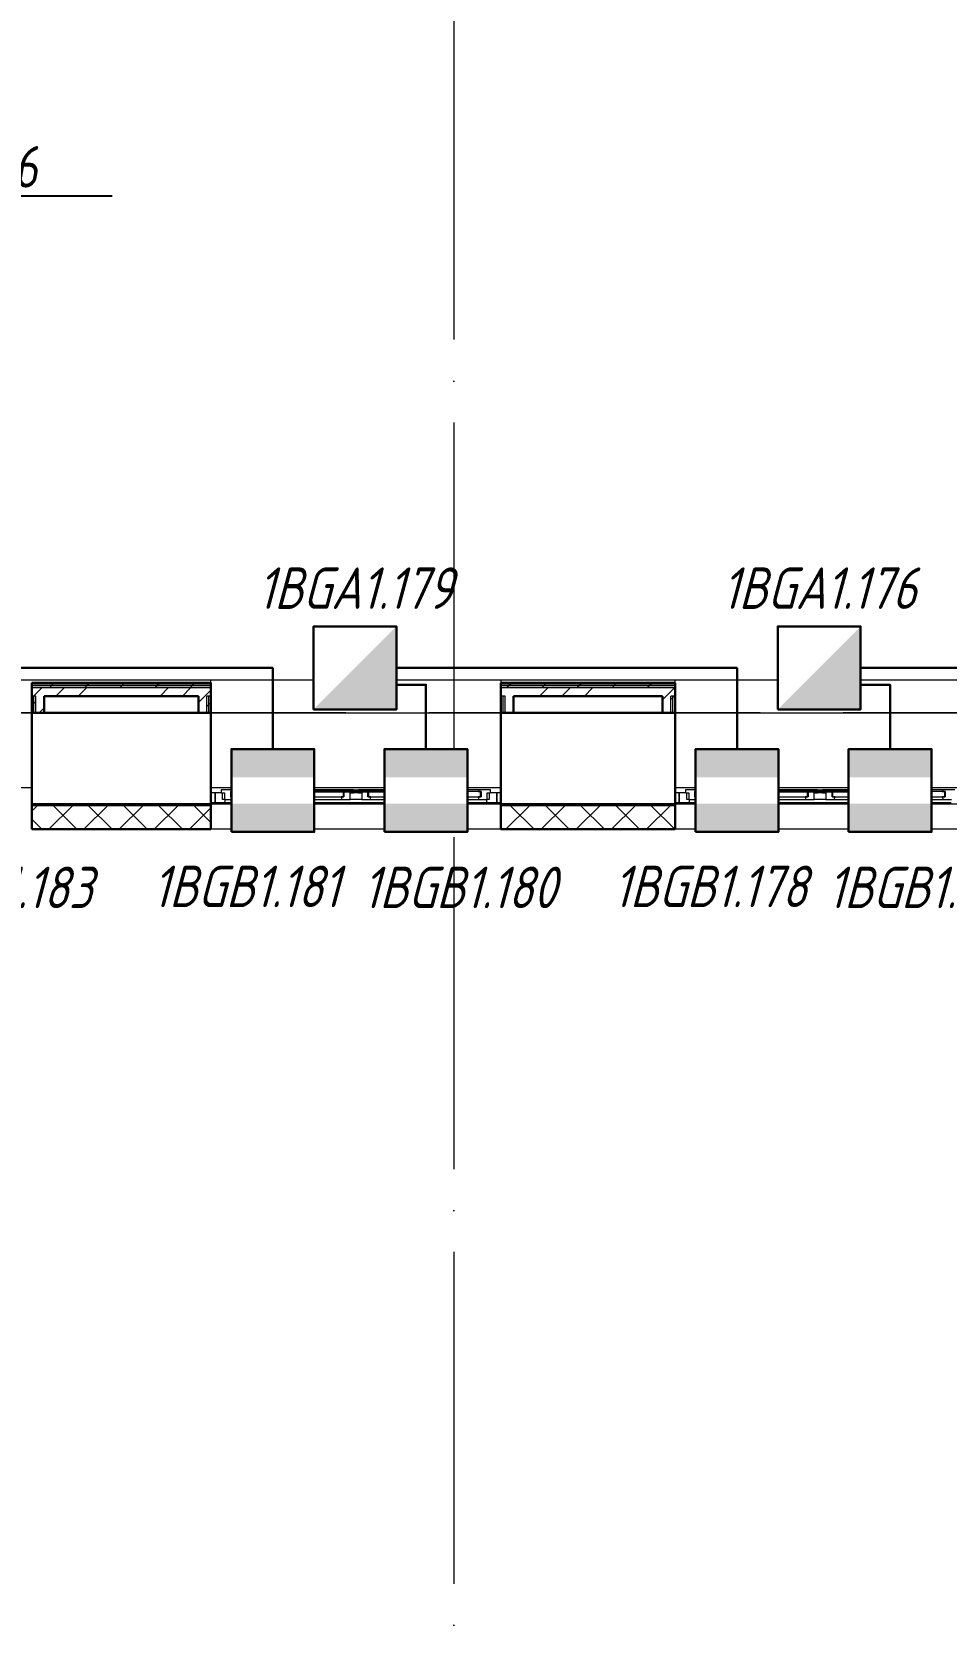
# Model space of a CAD drawing. Header units: millimetres. Extents: x -259793 to 1187961, y -549744 to 43070.
# Drawn here: x -25201 to -19685, y 9956 to 19562 of the extents above; entities that cross this region are included whole.
import ezdxf
from ezdxf import colors
from ezdxf.entities.mleader import LeaderData, LeaderLine
from ezdxf.enums import TextEntityAlignment as Align
from ezdxf.math import Vec2, Vec3

# ---------------------------------------------------------------- set-up
doc = ezdxf.new("R2010")
doc.units = ezdxf.units.MM
doc.linetypes.add('ADSK_Линия сетки', pattern=[25, 20, -2.5, 0, -2.5])
for name, color, linetype, lineweight in [('_ Окна', 7, 'Continuous', 9), ('RC-Выноски', 7, 'Continuous', 0), ('RC-Извещатели_охранные', 5, 'Continuous', 30), ('лс', 5, 'Continuous', 30), ('Ограждение', 252, 'Continuous', 9), ('Окна', 252, 'Continuous', 9), ('Оси', 252, 'Continuous', 9), ('Стены внутренние', 7, 'Continuous', 18), ('Стены наружные', 7, 'Continuous', 18), ('Стены штриховка', 7, 'Continuous', 9)]:
    doc.layers.add(name, color=color, linetype=linetype, lineweight=lineweight)
doc.layers.add('RC-Позиционные_обозначения', color=7, linetype='Continuous')
doc.styles.add('RubezhCAD', font='', dxfattribs={"oblique": 10})
doc.styles.get("Standard").update_dxf_attribs({"font": ''})
doc.styles.get('RubezhCAD').set_extended_font_data('GOST type A')
doc.styles.get('Standard').set_extended_font_data('GOST type B')

# ---------------------------------------------------------------- blocks, each defined once
blk = doc.blocks.new('RC-UGO-IOZ-02')
at = {"layer": 'RC-Извещатели_охранные'}
blk.add_attdef('PSTN', text='', height=2.5, dxfattribs=at).set_placement((0.977, 2.603), align=Align.BOTTOM_LEFT)
blk.add_wipeout([(2.5, -2.5), (2.5, 2.5), (-2.5, 2.5), (-2.5, -2.5)]).dxf.layer = 'RC-Извещатели_охранные'
blk.add_wipeout([(-2.5, -2.5), (-2.5, 2.5), (2.5, 2.5), (2.5, -2.5)]).dxf.layer = 'RC-Извещатели_охранные'
h = blk.add_hatch(color=256, dxfattribs=at)
h.dxf.hatch_style = 1
h.paths.add_polyline_path([(2.5, -2.5), (2.5, 2.5), (0, 0), (-2.5, -2.5)])
blk.add_lwpolyline([(-2.5, -2.5), (2.5, -2.5), (2.5, 2.5), (-2.5, 2.5)], close=True, dxfattribs=at)
blk = doc.blocks.new('RC-UGO-IOM-02')
at = {"layer": 'RC-Извещатели_охранные'}
blk.add_point((0, 0), dxfattribs=at)
blk.add_attdef('PSTN', text='', height=2.5, dxfattribs=at).set_placement((0.977, 2.603), align=Align.BOTTOM_LEFT)
blk.add_wipeout([(2.5, -2.5), (2.5, 2.5), (-2.5, 2.5), (-2.5, -2.5)]).dxf.layer = 'RC-Извещатели_охранные'
blk.add_wipeout([(-2.5, -2.5), (-2.5, 2.5), (2.5, 2.5), (2.5, -2.5)]).dxf.layer = 'RC-Извещатели_охранные'
h = blk.add_hatch(color=256, dxfattribs=at)
h.dxf.hatch_style = 1
h.paths.add_polyline_path([(2.5, 0.8), (2.5, 2.506), (-2.5, 2.499), (-2.5, 0.8)])
h = blk.add_hatch(color=256, dxfattribs=at)
h.dxf.hatch_style = 1
h.paths.add_polyline_path([(2.5, -2.5), (2.5, -0.794), (-2.5, -0.801), (-2.5, -2.5)])
blk.add_lwpolyline([(-2.5, -2.5), (2.5, -2.5), (2.5, 2.5), (-2.5, 2.5)], close=True, dxfattribs=at)
blk = doc.blocks.new('1 этаж')
at = {"layer": '_ Окна', "color": 251, "lineweight": 18, "true_color": 0x636466}
for p, q in [((-24001.8, 14991.3), (-24057.8, 14991.3)), ((-24057.8, 14991.3), (-24057.8, 14974.3)), ((-24000.8, 14990.3), (-24001.8, 14991.3)), ((-23999.8, 14991.3), (-24000.8, 14990.3)), ((-23985.2, 14991.3), (-23999.8, 14991.3)), ((-23982.8, 14982.3), (-23985.2, 14991.3)), ((-23333.4, 14991.3), (-23335.8, 14982.3)), ((-23318.8, 14991.3), (-23333.4, 14991.3)), ((-23317.8, 14990.3), (-23318.8, 14991.3)), ((-23316.8, 14991.3), (-23317.8, 14990.3)), ((-23260.8, 14991.3), (-23316.8, 14991.3)), ((-23260.8, 14974.3), (-23260.8, 14991.3)), ((-23174.8, 14991.3), (-23230.8, 14991.3)), ((-23230.8, 14991.3), (-23230.8, 14974.3)), ((-23173.8, 14990.3), (-23174.8, 14991.3)), ((-23172.8, 14991.3), (-23173.8, 14990.3)), ((-23158.2, 14991.3), (-23172.8, 14991.3)), ((-23155.8, 14982.3), (-23158.2, 14991.3)), ((-22506.4, 14991.3), (-22508.8, 14982.3)), ((-22491.8, 14991.3), (-22506.4, 14991.3)), ((-22490.8, 14990.3), (-22491.8, 14991.3)), ((-22489.8, 14991.3), (-22490.8, 14990.3)), ((-22433.8, 14991.3), (-22489.8, 14991.3)), ((-22433.8, 14974.3), (-22433.8, 14991.3)), ((-21201.8, 14991.3), (-21257.8, 14991.3)), ((-21257.8, 14991.3), (-21257.8, 14974.3)), ((-21200.8, 14990.3), (-21201.8, 14991.3)), ((-21199.8, 14991.3), (-21200.8, 14990.3)), ((-21185.2, 14991.3), (-21199.8, 14991.3)), ((-21182.8, 14982.3), (-21185.2, 14991.3)), ((-20533.4, 14991.3), (-20535.8, 14982.3)), ((-20518.8, 14991.3), (-20533.4, 14991.3)), ((-20517.8, 14990.3), (-20518.8, 14991.3)), ((-20516.8, 14991.3), (-20517.8, 14990.3)), ((-20460.8, 14991.3), (-20516.8, 14991.3)), ((-20460.8, 14974.3), (-20460.8, 14991.3)), ((-20374.8, 14991.3), (-20430.8, 14991.3)), ((-20430.8, 14991.3), (-20430.8, 14974.3)), ((-20373.8, 14990.3), (-20374.8, 14991.3)), ((-20372.8, 14991.3), (-20373.8, 14990.3)), ((-20358.2, 14991.3), (-20372.8, 14991.3)), ((-20355.8, 14982.3), (-20358.2, 14991.3)), ((-19706.4, 14991.3), (-19708.8, 14982.3)), ((-19691.8, 14991.3), (-19706.4, 14991.3)), ((-19690.8, 14990.3), (-19691.8, 14991.3)), ((-19689.8, 14991.3), (-19690.8, 14990.3)), ((-19633.8, 14991.3), (-19689.8, 14991.3)), ((-24057.8, 14974.3), (-24095.8, 14974.3)), ((-24095.8, 14974.3), (-24095.8, 14916.3)), ((-24095.8, 14916.3), (-24036.4, 14916.3)), ((-24057.8, 14974.3), (-24037.8, 14974.3)), ((-24049.8, 14933.3), (-24049.8, 14974.3)), ((-24037.8, 14933.3), (-24049.8, 14933.3)), ((-24037.8, 14974.3), (-24037.8, 14933.3)), ((-24037.8, 14933.3), (-23987.4, 14933.3)), ((-24036.4, 14916.3), (-24031.8, 14933.3)), ((-24000.8, 14950.3), (-24000.8, 14982.3)), ((-24000.8, 14982.3), (-23982.8, 14982.3)), ((-23982.8, 14950.3), (-24000.8, 14950.3)), ((-23987.4, 14933.3), (-23982.8, 14950.3)), ((-23335.8, 14982.3), (-23317.8, 14982.3)), ((-23317.8, 14950.3), (-23335.8, 14950.3)), ((-23335.8, 14950.3), (-23331.2, 14933.3)), ((-23331.2, 14933.3), (-23280.8, 14933.3)), ((-23317.8, 14982.3), (-23317.8, 14950.3)), ((-23280.8, 14933.3), (-23280.8, 14974.3)), ((-23280.8, 14974.3), (-23260.8, 14974.3)), ((-23230.8, 14974.3), (-23210.8, 14974.3)), ((-23210.8, 14974.3), (-23210.8, 14933.3)), ((-23210.8, 14933.3), (-23160.4, 14933.3)), ((-23173.8, 14950.3), (-23173.8, 14982.3)), ((-23173.8, 14982.3), (-23155.8, 14982.3)), ((-23155.8, 14950.3), (-23173.8, 14950.3)), ((-23160.4, 14933.3), (-23155.8, 14950.3)), ((-22508.8, 14982.3), (-22490.8, 14982.3)), ((-22490.8, 14950.3), (-22508.8, 14950.3)), ((-22508.8, 14950.3), (-22504.2, 14933.3)), ((-22504.2, 14933.3), (-22453.8, 14933.3)), ((-22490.8, 14982.3), (-22490.8, 14950.3)), ((-22459.8, 14933.3), (-22455.2, 14916.3)), ((-22455.2, 14916.3), (-22395.8, 14916.3)), ((-22453.8, 14933.3), (-22453.8, 14974.3)), ((-22453.8, 14974.3), (-22433.8, 14974.3)), ((-22441.8, 14933.3), (-22453.8, 14933.3)), ((-22441.8, 14974.3), (-22441.8, 14933.3)), ((-22395.8, 14974.3), (-22433.8, 14974.3)), ((-22395.8, 14916.3), (-22395.8, 14974.3)), ((-21257.8, 14974.3), (-21295.8, 14974.3)), ((-21295.8, 14974.3), (-21295.8, 14916.3)), ((-21295.8, 14916.3), (-21236.4, 14916.3)), ((-21257.8, 14974.3), (-21237.8, 14974.3)), ((-21249.8, 14933.3), (-21249.8, 14974.3)), ((-21237.8, 14933.3), (-21249.8, 14933.3)), ((-21237.8, 14974.3), (-21237.8, 14933.3)), ((-21237.8, 14933.3), (-21187.4, 14933.3)), ((-21236.4, 14916.3), (-21231.8, 14933.3)), ((-21200.8, 14950.3), (-21200.8, 14982.3)), ((-21200.8, 14982.3), (-21182.8, 14982.3)), ((-21182.8, 14950.3), (-21200.8, 14950.3)), ((-21187.4, 14933.3), (-21182.8, 14950.3)), ((-20535.8, 14982.3), (-20517.8, 14982.3)), ((-20517.8, 14950.3), (-20535.8, 14950.3)), ((-20535.8, 14950.3), (-20531.2, 14933.3)), ((-20531.2, 14933.3), (-20480.8, 14933.3)), ((-20517.8, 14982.3), (-20517.8, 14950.3)), ((-20480.8, 14933.3), (-20480.8, 14974.3)), ((-20480.8, 14974.3), (-20460.8, 14974.3)), ((-20430.8, 14974.3), (-20410.8, 14974.3)), ((-20410.8, 14974.3), (-20410.8, 14933.3)), ((-20410.8, 14933.3), (-20360.4, 14933.3)), ((-20373.8, 14950.3), (-20373.8, 14982.3)), ((-20373.8, 14982.3), (-20355.8, 14982.3)), ((-20355.8, 14950.3), (-20373.8, 14950.3)), ((-20360.4, 14933.3), (-20355.8, 14950.3)), ((-19708.8, 14982.3), (-19690.8, 14982.3)), ((-19690.8, 14950.3), (-19708.8, 14950.3)), ((-19708.8, 14950.3), (-19704.2, 14933.3)), ((-19704.2, 14933.3), (-19653.8, 14933.3)), ((-19690.8, 14982.3), (-19690.8, 14950.3))]:
    blk.add_line(p, q, dxfattribs=at)
at = {"layer": '_ Окна', "color": 251, "true_color": 0x636466}
for p, q in [((-24095.8, 14974.3), (-24120.8, 14974.3)), ((-24120.8, 14916.3), (-24095.8, 14916.3)), ((-24095.8, 14916.3), (-24095.8, 14974.3)), ((-23997.8, 14982.3), (-24000.8, 14982.3)), ((-24000.8, 14982.3), (-24000.8, 14950.3)), ((-24000.8, 14950.3), (-23997.8, 14950.3)), ((-23320.8, 14982.3), (-23997.8, 14982.3)), ((-23997.8, 14982.3), (-23997.8, 14950.3)), ((-23997.8, 14950.3), (-23997.8, 14982.3)), ((-23997.8, 14950.3), (-23320.8, 14950.3)), ((-23320.8, 14950.3), (-23320.8, 14982.3)), ((-23320.8, 14982.3), (-23320.8, 14950.3)), ((-23317.8, 14982.3), (-23320.8, 14982.3)), ((-23320.8, 14950.3), (-23317.8, 14950.3)), ((-23317.8, 14950.3), (-23317.8, 14982.3)), ((-23170.8, 14982.3), (-23173.8, 14982.3)), ((-23173.8, 14982.3), (-23173.8, 14950.3)), ((-23173.8, 14950.3), (-23170.8, 14950.3)), ((-22493.8, 14982.3), (-23170.8, 14982.3)), ((-23170.8, 14982.3), (-23170.8, 14950.3)), ((-23170.8, 14950.3), (-23170.8, 14982.3)), ((-23170.8, 14950.3), (-22493.8, 14950.3)), ((-22493.8, 14950.3), (-22493.8, 14982.3)), ((-22493.8, 14982.3), (-22493.8, 14950.3)), ((-22490.8, 14982.3), (-22493.8, 14982.3)), ((-22493.8, 14950.3), (-22490.8, 14950.3)), ((-22490.8, 14950.3), (-22490.8, 14982.3)), ((-22370.8, 14974.3), (-22395.8, 14974.3)), ((-22395.8, 14974.3), (-22395.8, 14916.3)), ((-22395.8, 14916.3), (-22370.8, 14916.3)), ((-21295.8, 14974.3), (-21320.8, 14974.3)), ((-21320.8, 14916.3), (-21295.8, 14916.3)), ((-21295.8, 14916.3), (-21295.8, 14974.3)), ((-21197.8, 14982.3), (-21200.8, 14982.3)), ((-21200.8, 14982.3), (-21200.8, 14950.3)), ((-21200.8, 14950.3), (-21197.8, 14950.3)), ((-20520.8, 14982.3), (-21197.8, 14982.3)), ((-21197.8, 14982.3), (-21197.8, 14950.3)), ((-21197.8, 14950.3), (-21197.8, 14982.3)), ((-21197.8, 14950.3), (-20520.8, 14950.3)), ((-20520.8, 14950.3), (-20520.8, 14982.3)), ((-20520.8, 14982.3), (-20520.8, 14950.3)), ((-20517.8, 14982.3), (-20520.8, 14982.3)), ((-20520.8, 14950.3), (-20517.8, 14950.3)), ((-20517.8, 14950.3), (-20517.8, 14982.3)), ((-20370.8, 14982.3), (-20373.8, 14982.3)), ((-20373.8, 14982.3), (-20373.8, 14950.3)), ((-20373.8, 14950.3), (-20370.8, 14950.3)), ((-19693.8, 14982.3), (-20370.8, 14982.3)), ((-20370.8, 14982.3), (-20370.8, 14950.3)), ((-20370.8, 14950.3), (-20370.8, 14982.3)), ((-20370.8, 14950.3), (-19693.8, 14950.3)), ((-19693.8, 14950.3), (-19693.8, 14982.3)), ((-19693.8, 14982.3), (-19693.8, 14950.3)), ((-19690.8, 14982.3), (-19693.8, 14982.3)), ((-19693.8, 14950.3), (-19690.8, 14950.3)), ((-19690.8, 14950.3), (-19690.8, 14982.3))]:
    blk.add_line(p, q, dxfattribs=at)
at = {"layer": 'Ограждение', "color": 251, "true_color": 0x636466}
for p, q in [((-27566.2, 15656.3), (-13580.8, 15656.3)), ((-24120.8, 15636.3), (-24120.8, 15656.3)), ((-24120.8, 15656.3), (-22370.8, 15656.3)), ((-22370.8, 15656.3), (-22370.8, 15636.3)), ((-21320.8, 15636.3), (-21320.8, 15656.3)), ((-21320.8, 15656.3), (-19570.8, 15656.3)), ((-26950.8, 15456.3), (-25200.8, 15456.3)), ((-24120.8, 15456.3), (-22370.8, 15456.3)), ((-21320.8, 15456.3), (-19570.8, 15456.3)), ((-26950.8, 15006.3), (-25200.8, 15006.3)), ((-24120.8, 15006.3), (-22370.8, 15006.3)), ((-21320.8, 15006.3), (-19570.8, 15006.3))]:
    blk.add_line(p, q, dxfattribs=at)
at = {"layer": 'Окна', "color": 251, "true_color": 0x636466}
for p, q in [((-23999.8, 14991.3), (-24001.8, 14991.3)), ((-23333.4, 14991.3), (-23985.2, 14991.3)), ((-23316.8, 14991.3), (-23318.8, 14991.3)), ((-23260.8, 14991.3), (-23230.8, 14991.3)), ((-23172.8, 14991.3), (-23174.8, 14991.3)), ((-22506.4, 14991.3), (-23158.2, 14991.3)), ((-22489.8, 14991.3), (-22491.8, 14991.3)), ((-21199.8, 14991.3), (-21201.8, 14991.3)), ((-20533.4, 14991.3), (-21185.2, 14991.3)), ((-20516.8, 14991.3), (-20518.8, 14991.3)), ((-20460.8, 14991.3), (-20430.8, 14991.3)), ((-20372.8, 14991.3), (-20374.8, 14991.3)), ((-19706.4, 14991.3), (-20358.2, 14991.3)), ((-19689.8, 14991.3), (-19691.8, 14991.3)), ((-24036.4, 14916.3), (-22455.2, 14916.3)), ((-23987.4, 14933.3), (-23331.2, 14933.3)), ((-23210.8, 14933.3), (-23280.8, 14933.3)), ((-23230.8, 14974.3), (-23260.8, 14974.3)), ((-23160.4, 14933.3), (-22504.2, 14933.3)), ((-21236.4, 14916.3), (-19655.2, 14916.3)), ((-21187.4, 14933.3), (-20531.2, 14933.3)), ((-20410.8, 14933.3), (-20480.8, 14933.3)), ((-20430.8, 14974.3), (-20460.8, 14974.3)), ((-20360.4, 14933.3), (-19704.2, 14933.3))]:
    blk.add_line(p, q, dxfattribs=at)
at = {"layer": 'Оси', "color": 251, "linetype": 'ADSK_Линия сетки', "ltscale": 100, "true_color": 0x636466}
for p, q in [((-22655.8, 32206.9), (-22655.8, -32499.9)), ((-805.8, 15456.3), (-72528.1, 15456.3))]:
    blk.add_line(p, q, dxfattribs=at)
at = {"layer": 'Стены внутренние', "color": 251, "lineweight": 30, "true_color": 0x636466}
for p, q in [((-25200.8, 15456.3), (-25200.8, 14906.3)), ((-24195.8, 15456.3), (-25125.8, 15456.3)), ((-24120.8, 14906.3), (-24120.8, 15456.3)), ((-22370.8, 15456.3), (-22370.8, 14906.3)), ((-21395.8, 15456.3), (-22295.8, 15456.3)), ((-21320.8, 14906.3), (-21320.8, 15456.3)), ((-25200.8, 14906.3), (-24120.8, 14906.3)), ((-25200.8, 14896.3), (-25200.8, 14754.3)), ((-24120.8, 14754.3), (-24120.8, 14896.3)), ((-22370.8, 14906.3), (-21320.8, 14906.3)), ((-22370.8, 14896.3), (-22370.8, 14754.3)), ((-21320.8, 14754.3), (-21320.8, 14896.3)), ((-25200.8, 14754.3), (-24120.8, 14754.3)), ((-22370.8, 14754.3), (-21320.8, 14754.3))]:
    blk.add_line(p, q, dxfattribs=at)
at = {"layer": 'Стены внутренние', "color": 251, "linetype": 'Continuous', "lineweight": 9, "true_color": 0x636466}
for p, q in [((-25200.8, 14863.9), (-25168.4, 14896.3)), ((-25096.3, 14756.3), (-24956.3, 14896.3)), ((-24930.5, 14756.3), (-25070.5, 14896.3)), ((-24884.2, 14756.3), (-24744.2, 14896.3)), ((-24718.4, 14756.3), (-24858.4, 14896.3)), ((-24672, 14756.3), (-24532, 14896.3)), ((-24506.2, 14756.3), (-24646.2, 14896.3)), ((-24459.9, 14756.3), (-24319.9, 14896.3)), ((-24294.1, 14756.3), (-24434.1, 14896.3)), ((-24122.8, 14797.1), (-24222, 14896.3)), ((-22338.6, 14756.3), (-22198.6, 14896.3)), ((-22172.8, 14756.3), (-22312.8, 14896.3)), ((-22126.5, 14756.3), (-21986.5, 14896.3)), ((-21960.6, 14756.3), (-22100.6, 14896.3)), ((-21914.3, 14756.3), (-21774.3, 14896.3)), ((-21748.5, 14756.3), (-21888.5, 14896.3)), ((-21702.2, 14756.3), (-21562.2, 14896.3)), ((-21536.4, 14756.3), (-21676.4, 14896.3)), ((-21490.1, 14756.3), (-21350.1, 14896.3)), ((-21324.2, 14756.3), (-21464.2, 14896.3)), ((-25142.6, 14756.3), (-25198.8, 14812.4)), ((-24247.8, 14756.3), (-24120.8, 14883.2)), ((-24563.2, 14754.3), (-24564.3, 14756.3)), ((-24420.4, 14756.3), (-24421.3, 14754.7)), ((-21747.6, 14754.3), (-21748.7, 14756.3))]:
    blk.add_line(p, q, dxfattribs=at)
at = {"layer": 'Стены внутренние', "color": 251, "true_color": 0x636466}
for p, q in [((-22370.8, 14906.3), (-24120.8, 14906.3)), ((-19570.8, 14906.3), (-21320.8, 14906.3)), ((-22370.8, 14754.3), (-24120.8, 14754.3)), ((-19570.8, 14754.3), (-21320.8, 14754.3))]:
    blk.add_line(p, q, dxfattribs=at)
at = {"layer": 'Стены наружные', "color": 251, "lineweight": 30, "true_color": 0x636466}
for p, q in [((-24120.8, 15636.3), (-25200.8, 15636.3)), ((-25200.8, 15636.3), (-25200.8, 15456.3)), ((-24120.8, 15456.3), (-24120.8, 15636.3)), ((-21320.8, 15636.3), (-22370.8, 15636.3)), ((-22370.8, 15636.3), (-22370.8, 15456.3)), ((-21320.8, 15456.3), (-21320.8, 15636.3)), ((-25125.8, 15556.3), (-24195.8, 15556.3)), ((-25125.8, 15456.3), (-25125.8, 15556.3)), ((-24195.8, 15556.3), (-24195.8, 15456.3)), ((-22295.8, 15556.3), (-21395.8, 15556.3)), ((-22295.8, 15456.3), (-22295.8, 15556.3)), ((-21395.8, 15556.3), (-21395.8, 15456.3)), ((-25200.8, 15456.3), (-25125.8, 15456.3)), ((-24195.8, 15456.3), (-24120.8, 15456.3)), ((-22370.8, 15456.3), (-22295.8, 15456.3)), ((-21395.8, 15456.3), (-21320.8, 15456.3)), ((-25200.8, 14906.3), (-25200.8, 14896.3)), ((-24120.8, 14896.3), (-24120.8, 14906.3)), ((-22370.8, 14906.3), (-22370.8, 14896.3)), ((-21320.8, 14896.3), (-21320.8, 14906.3))]:
    blk.add_line(p, q, dxfattribs=at)
at = {"layer": 'Стены наружные', "color": 251, "linetype": 'Continuous', "lineweight": 9, "true_color": 0x636466}
for p, q in [((-25191, 15556.3), (-25141, 15606.3)), ((-25094.8, 15606.3), (-25082.3, 15618.8)), ((-25082.3, 15618.8), (-25069.8, 15631.3)), ((-25069.8, 15631.3), (-25064.8, 15636.3)), ((-25056.1, 15556.3), (-25006.1, 15606.3)), ((-24921.2, 15556.3), (-24871.2, 15606.3)), ((-24882.7, 15606.3), (-24870.2, 15618.8)), ((-24870.2, 15618.8), (-24857.7, 15631.3)), ((-24670.6, 15606.3), (-24658.1, 15618.8)), ((-24658.1, 15618.8), (-24645.6, 15631.3)), ((-24645.6, 15631.3), (-24640.6, 15636.3)), ((-24458.4, 15606.3), (-24445.9, 15618.8)), ((-24445.9, 15618.8), (-24433.4, 15631.3)), ((-24427.7, 15556.3), (-24377.7, 15606.3)), ((-24292.8, 15556.3), (-24242.8, 15606.3)), ((-24246.3, 15606.3), (-24233.8, 15618.8)), ((-24233.8, 15618.8), (-24221.3, 15631.3)), ((-24221.3, 15631.3), (-24216.3, 15636.3)), ((-24157.8, 15556.3), (-24120.8, 15593.3)), ((-22337.1, 15606.3), (-22324.6, 15618.8)), ((-22324.6, 15618.8), (-22312.1, 15631.3)), ((-22137.7, 15556.3), (-22087.7, 15606.3)), ((-22125, 15606.3), (-22112.5, 15618.8)), ((-22112.5, 15618.8), (-22100, 15631.3)), ((-22100, 15631.3), (-22095, 15636.3)), ((-22002.8, 15556.3), (-21952.8, 15606.3)), ((-21912.9, 15606.3), (-21900.4, 15618.8)), ((-21900.4, 15618.8), (-21887.9, 15631.3)), ((-21867.9, 15556.3), (-21817.9, 15606.3)), ((-21700.7, 15606.3), (-21688.2, 15618.8)), ((-21688.2, 15618.8), (-21675.7, 15631.3)), ((-21675.7, 15631.3), (-21670.7, 15636.3)), ((-21488.6, 15606.3), (-21476.1, 15618.8)), ((-21476.1, 15618.8), (-21463.6, 15631.3)), ((-21374.4, 15556.3), (-21324.4, 15606.3)), ((-25200.8, 15500.3), (-25188.3, 15512.8)), ((-25188.3, 15512.8), (-25175.8, 15525.3)), ((-25156.1, 15456.3), (-25125.8, 15486.6)), ((-24195.8, 15518.3), (-24157.8, 15556.3)), ((-24145.8, 15494.6), (-24133.3, 15507.1)), ((-24133.3, 15507.1), (-24120.8, 15519.6)), ((-21395.8, 15534.9), (-21374.4, 15556.3)), ((-21345.8, 15536.9), (-21333.3, 15549.4)), ((-21333.3, 15549.4), (-21326.5, 15556.3))]:
    blk.add_line(p, q, dxfattribs=at)
at = {"layer": 'Стены штриховка', "color": 251, "true_color": 0x636466}
for p, q in [((-25200.8, 15631.3), (-24120.8, 15631.3)), ((-24120.8, 15631.3), (-25200.8, 15631.3)), ((-24120.8, 15618.8), (-25200.8, 15618.8)), ((-24120.8, 15606.3), (-25200.8, 15606.3)), ((-22370.8, 15631.3), (-21320.8, 15631.3)), ((-21320.8, 15631.3), (-22370.8, 15631.3)), ((-21320.8, 15618.8), (-22370.8, 15618.8)), ((-21320.8, 15606.3), (-22370.8, 15606.3)), ((-25175.8, 15556.3), (-25200.8, 15556.3)), ((-25188.3, 15456.3), (-25188.3, 15556.3)), ((-25175.8, 15456.3), (-25175.8, 15556.3)), ((-24145.8, 15456.3), (-24145.8, 15556.3)), ((-24120.8, 15556.3), (-24145.8, 15556.3)), ((-24133.3, 15456.3), (-24133.3, 15556.3)), ((-22345.8, 15556.3), (-22370.8, 15556.3)), ((-22358.3, 15456.3), (-22358.3, 15556.3)), ((-22345.8, 15456.3), (-22345.8, 15556.3)), ((-21345.8, 15456.3), (-21345.8, 15556.3)), ((-21320.8, 15556.3), (-21345.8, 15556.3)), ((-21333.3, 15456.3), (-21333.3, 15556.3)), ((-24120.8, 14896.3), (-25200.8, 14896.3)), ((-21320.8, 14896.3), (-22370.8, 14896.3)), ((-25198.8, 14830.3), (-25200.8, 14830.3)), ((-25198.8, 14830.3), (-25198.8, 14756.3)), ((-24120.8, 14830.3), (-24122.8, 14830.3)), ((-24122.8, 14756.3), (-24122.8, 14830.3)), ((-22368.8, 14830.3), (-22370.8, 14830.3)), ((-22368.8, 14830.3), (-22368.8, 14756.3)), ((-21320.8, 14830.3), (-21322.8, 14830.3)), ((-21322.8, 14756.3), (-21322.8, 14830.3)), ((-25198.8, 14756.3), (-24122.8, 14756.3)), ((-22368.8, 14756.3), (-21322.8, 14756.3))]:
    blk.add_line(p, q, dxfattribs=at)

msp = doc.modelspace()

# ---------------------------------------------------------------- block references
msp.add_blockref('1 этаж', (0, 0))

# ---------------------------------------------------------------- next in the draw order: block references
at = {"layer": 'RC-Извещатели_охранные', "color": 1, "ltscale": 0.01}
ref = msp.add_blockref('RC-UGO-IOZ-02', (-23251.2801, 15727.38635), dxfattribs=dict(at, xscale=100, yscale=100, zscale=100))
ref.add_attrib('PSTN', '1BGA1.179', dxfattribs={"layer": 'RC-Позиционные_обозначения', "height": 250, "style": 'RubezhCAD', "oblique": 15}).set_placement((-23251.2801, 16008.1182), align=Align.BOTTOM_CENTER)
ref = msp.add_blockref('RC-UGO-IOZ-02', (-20451.2801, 15727.38635), dxfattribs=dict(at, xscale=100, yscale=100, zscale=100))
ref.add_attrib('PSTN', '1BGA1.176', dxfattribs={"layer": 'RC-Позиционные_обозначения', "height": 250, "style": 'RubezhCAD', "oblique": 15}).set_placement((-20451.2801, 16008.1182), align=Align.BOTTOM_CENTER)
ref = msp.add_blockref('RC-UGO-IOM-02', (-25623.69022, 14987.96124), dxfattribs=dict(at, xscale=100, yscale=100, zscale=100))
ref.add_attrib('PSTN', '1BGB1.183', dxfattribs={"layer": 'RC-Позиционные_обозначения', "height": 250, "style": 'RubezhCAD', "oblique": 15}).set_placement((-25421.61436, 14203.7769), align=Align.BOTTOM_CENTER)
ref = msp.add_blockref('RC-UGO-IOM-02', (-23746.89184, 14987.96124), dxfattribs=dict(at, xscale=100, yscale=100, zscale=100))
ref.add_attrib('PSTN', '1BGB1.181', dxfattribs={"layer": 'RC-Позиционные_обозначения', "height": 250, "style": 'RubezhCAD', "oblique": 15}).set_placement((-23908.94409, 14209.85937), align=Align.BOTTOM_CENTER)
ref = msp.add_blockref('RC-UGO-IOM-02', (-22823.69022, 14987.96124), dxfattribs=dict(at, xscale=100, yscale=100, zscale=100))
ref.add_attrib('PSTN', '1BGB1.180', dxfattribs={"layer": 'RC-Позиционные_обозначения', "height": 250, "style": 'RubezhCAD', "oblique": 15}).set_placement((-22621.61436, 14203.7769), align=Align.BOTTOM_CENTER)
ref = msp.add_blockref('RC-UGO-IOM-02', (-20946.89184, 14987.96124), dxfattribs=dict(at, xscale=100, yscale=100, zscale=100))
ref.add_attrib('PSTN', '1BGB1.178', dxfattribs={"layer": 'RC-Позиционные_обозначения', "height": 250, "style": 'RubezhCAD', "oblique": 15}).set_placement((-21108.94409, 14209.85937), align=Align.BOTTOM_CENTER)
ref = msp.add_blockref('RC-UGO-IOM-02', (-20023.69022, 14987.96124), dxfattribs=dict(at, xscale=100, yscale=100, zscale=100))
ref.add_attrib('PSTN', '1BGB1.177', dxfattribs={"layer": 'RC-Позиционные_обозначения', "height": 250, "style": 'RubezhCAD', "oblique": 15}).set_placement((-19821.61436, 14203.7769), align=Align.BOTTOM_CENTER)

# ---------------------------------------------------------------- next in the draw order: leaders
at = {"layer": 'RC-Выноски', "ltscale": 0.01}
ml = msp.add_multileader_mtext('Standard', dxfattribs=at)
ml.set_content('ШС1.16', color=256, style='RubezhCAD')
ml.set_leader_properties()
ml.build(insert=Vec2(0, 0))
ml.multileader.update_dxf_attribs({"has_text_frame": 1, "text_left_attachment_type": 6, "text_right_attachment_type": 6, "dogleg_length": 2, "arrow_head_size": 400, "scale": 100})
ctx = ml.context
ctx.base_point, ctx.scale, ctx.char_height, ctx.arrow_head_size, ctx.landing_gap_size, ctx.plane_origin = Vec3(-26038.55446, 18573.09752), 100, 250, 400, 100, Vec3(-309628.56163, -25918.34494)
ctx.left_attachment, ctx.right_attachment = 6, 6
notes = []
notes.append((ctx, [(0, (1, 1, 0), (-26092.22876, 18573.09752), (1, 0), 53.6743, [(0, [(-26997.87726, 18044.76047)], 0, [])])]))
ctx.mtext.insert, ctx.mtext.flow_direction = Vec3(-25938.55446, 18873.09752), 5
ctx.mtext.has_bg_fill, ctx.mtext.bg_color, ctx.mtext.bg_scale_factor, ctx.mtext.bg_transparency, ctx.mtext.use_window_bg_color = 1, -1027028792, 1.5, 0, 1
for ctx, leaders in notes:
    for number, flags, end, landing, length, lines in leaders:
        leader = LeaderData()
        leader.index, (leader.has_last_leader_line, leader.has_dogleg_vector, leader.attachment_direction) = number, flags
        leader.last_leader_point, leader.dogleg_vector, leader.dogleg_length = Vec3(end), Vec3(landing), length
        for number, points, colour, breaks in lines:
            line = LeaderLine()
            line.index, line.vertices, line.color, line.breaks = number, Vec3.list(points), colors.encode_raw_color(colour), breaks
            leader.lines.append(line)
        ctx.leaders.append(leader)

# ---------------------------------------------------------------- next in the draw order: linework, layer by layer
at = {"layer": 'лс'}
for p, q in [((-23746.89184, 15727.38635), (-25801.2801, 15727.38635)), ((-23746.89184, 15237.96124), (-23746.89184, 15727.38635)), ((-20946.89184, 15727.38635), (-23001.2801, 15727.38635)), ((-20946.89184, 15237.96124), (-20946.89184, 15727.38635)), ((-20201.2801, 15727.38635), (-18116.99948, 15727.38635))]:
    msp.add_line(p, q, dxfattribs=at)
for points in [[(-22823.69022, 15237.96124), (-22823.69022, 15625.44898), (-23001.2801, 15625.44898)], [(-20023.69022, 15237.96124), (-20023.69022, 15625.44898), (-20201.2801, 15625.44898)], [(-23073.69022, 14982.26895), (-23496.89184, 14982.26895)], [(-20273.69022, 14982.26895), (-20696.89184, 14982.26895)]]:
    msp.add_lwpolyline(points, dxfattribs=at)

doc.saveas('drawing.dxf')
